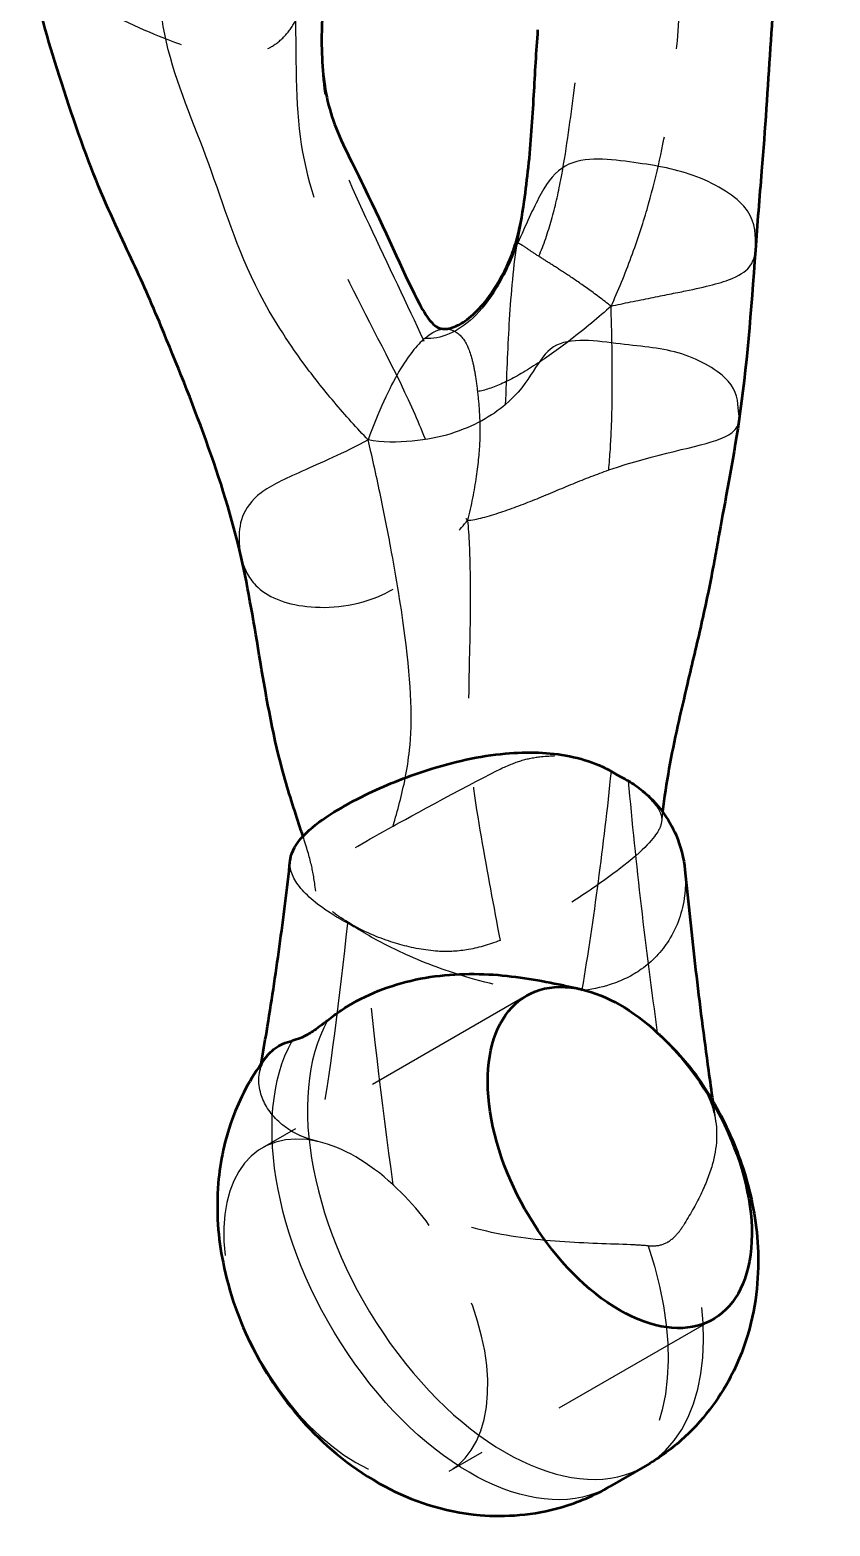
# Model space of a CAD drawing. Header units: millimetres. Extents: x 0 to 420, y 0 to 297.
# Drawn here: x 357.2 to 367.92, y 134.38 to 154.4 of the extents above; entities that cross this region are included whole.
import ezdxf

# ---------------------------------------------------------------- set-up
doc = ezdxf.new("R2010")
doc.units = ezdxf.units.MM
doc.header["$LTSCALE"] = 0.75
doc.linetypes.add('HIDDEN2', pattern=[4.7625, 3.175, -1.5875])
for name, color, linetype, lineweight in [('Hidden', 7, 'HIDDEN2', 25), ('Hidden Narrow', 7, 'HIDDEN2', 25), ('Visible', 7, 'Continuous', 50), ('Visible Narrow', 7, 'Continuous', 25)]:
    doc.layers.add(name, color=color, linetype=linetype, lineweight=lineweight)

msp = doc.modelspace()

# ---------------------------------------------------------------- linework, layer by layer
at = {"layer": 'Hidden', "extrusion": (-1e-16, -0.817547, 0.575862)}
for p, q in [((363.8524, 141.4773), (360.3169, 139.4413)), ((366.3476, 137.1444), (362.812, 135.1084))]:
    msp.add_line(p, q, dxfattribs=at)
at = {"layer": 'Hidden'}
for major_axis, start_param, end_param in [((-3.119, 5.4161), -0.8088291, -0.7580998), ((-1.2476, 2.1665), -0.4954015, 5.2116579), ((-1.2476, 2.1665), -1.0715274, -0.4954015)]:
    msp.add_ellipse((361.5645, 137.2749), major_axis=major_axis, ratio=0.5780931, start_param=start_param, end_param=end_param, dxfattribs=at)
at = {"layer": 'Hidden', "extrusion": (1.85564e-10, -3.16457e-11, -1)}
msp.add_open_spline([(366.4308, 147.6635), (366.4302, 147.6599), (366.4295, 147.6566), (366.4284, 147.6501), (366.4278, 147.6471), (366.4275, 147.6454), (366.4274, 147.6452), (366.4274, 147.6452), (366.4275, 147.6453), (366.4276, 147.646), (366.4277, 147.6466), (366.428, 147.6484), (366.4283, 147.6496), (366.4288, 147.6524), (366.4291, 147.654), (366.43, 147.6593), (366.4307, 147.6629), (366.4318, 147.6692), (366.4323, 147.6721), (366.4331, 147.6765), (366.4334, 147.6782), (366.4337, 147.68), (366.4338, 147.6804), (366.4338, 147.6804)], degree=3, knots=[0.812627788, 0.812627788, 0.812627788, 0.812627788, 0.821122456, 0.821122456, 0.8311656, 0.8311656, 0.833983689, 0.833983689, 0.836210992, 0.836210992, 0.838725921, 0.838725921, 0.841248552, 0.841248552, 0.843766328, 0.843766328, 0.848758591, 0.848758591, 0.853801189, 0.853801189, 0.858858627, 0.858858627, 0.863330931, 0.863330931, 0.863330931, 0.863330931], dxfattribs=at)
at = {"layer": 'Hidden'}
for points, knots in [([(362.0651, 143.746), (362.2172, 143.8295), (363.2224, 144.3787), (363.6063, 144.5609), (363.6927, 144.5959), (363.8642, 144.6487), (363.9541, 144.6673), (364.1869, 144.6919), (364.314, 144.6845), (364.5642, 144.6548), (364.7072, 144.6096), (364.8226, 144.5627)], [-0.52893187, -0.52893187, -0.52893187, -0.52893187, -0.39166779, -0.39166779, -0.339103, -0.339103, -0.28463802, -0.28463802, -0.20380292, -0.20380292, -0.04728853, -0.04728853, -0.04728853, -0.04728853]), ([(365.2108, 144.3551), (365.3041, 144.2924), (365.4005, 144.2173), (365.5548, 144.0656), (365.5989, 144.0053), (365.6435, 143.9292), (365.6581, 143.8916), (365.664, 143.8031), (365.6525, 143.751), (365.5654, 143.5926), (365.4405, 143.4385), (364.9163, 143.035), (364.7095, 142.8915), (364.1572, 142.5327), (363.7952, 142.3325), (363.4966, 142.2158)], [-2.2778323, -2.2778323, -2.2778323, -2.2778323, -1.9732636, -1.9732636, -1.6848801, -1.6848801, -1.4232199, -1.4232199, -1.1325604, -1.1325604, -0.6753559, -0.6753559, -0.4458642, -0.4458642, 0, 0, 0, 0]), ([(363.4966, 142.2158), (363.3425, 142.1555), (363.1951, 142.1134), (362.9121, 142.068), (362.7863, 142.0641), (362.494, 142.0827), (362.3191, 142.1172), (362.0042, 142.2051), (361.8144, 142.2704), (361.3929, 142.4859), (361.2453, 142.6053), (361.1202, 142.7086), (361.0745, 142.7556), (361.0166, 142.8743), (361.0234, 142.9384), (361.0719, 143.0696), (361.1357, 143.1539), (361.4235, 143.3913), (361.7184, 143.556), (362.0651, 143.746)], [-2.2239661, -2.2239661, -2.2239661, -2.2239661, -2.0853853, -2.0853853, -1.9556594, -1.9556594, -1.7728114, -1.7728114, -1.6019593, -1.6019593, -1.3942419, -1.3942419, -1.1908396, -1.1908396, -0.9286105, -0.9286105, -0.5698225, -0.5698225, 0, 0, 0, 0]), ([(361.4524, 142.4475), (361.3842, 142.4847), (361.32, 142.5223), (361.0581, 142.6872), (360.9071, 142.8132), (360.7161, 143.0569), (360.6744, 143.1738), (360.6874, 143.2906)], [-3.31420777, -3.31420777, -3.31420777, -3.31420777, -3.19836702, -3.19836702, -2.80880801, -2.80880801, -2.42781912, -2.42781912, -2.42781912, -2.42781912]), ([(365.972, 143.1602), (365.9831, 143.0459), (365.9817, 142.9305), (365.9415, 142.6051), (365.8713, 142.3983), (365.6612, 142.0667), (365.5385, 141.9359), (365.264, 141.7428), (365.1242, 141.6744), (364.7178, 141.5435), (364.436, 141.516), (363.7994, 141.544), (363.4426, 141.6128), (362.7968, 141.7982), (362.5055, 141.9067), (362.0322, 142.1194), (361.8434, 142.2174), (361.6765, 142.3184)], [-2.5544477, -2.5544477, -2.5544477, -2.5544477, -2.3711391, -2.3711391, -2.0303632, -2.0303632, -1.7542864, -1.7542864, -1.5274752, -1.5274752, -1.1547795, -1.1547795, -0.721188, -0.721188, -0.3480643, -0.3480643, -0.0636138, -0.0636138, -0.0636138, -0.0636138]), ([(361.0622, 139.5237), (361.0466, 139.5274), (361.0312, 139.5312), (360.9875, 139.5429), (360.9597, 139.5512), (360.8819, 139.5773), (360.8335, 139.5969), (360.6907, 139.6661), (360.6056, 139.7245), (360.4151, 139.9012), (360.3349, 140.0305), (360.2488, 140.3159), (360.2611, 140.4673), (360.3413, 140.6202), (360.358, 140.6462), (360.3771, 140.6705)], [1.5439085, 1.5439085, 1.5439085, 1.5439085, 1.5715538, 1.5715538, 1.6228798, 1.6228798, 1.7182651, 1.7182651, 1.9185858, 1.9185858, 2.2477321, 2.2477321, 2.6383277, 2.6383277, 2.7232693, 2.7232693, 2.7232693, 2.7232693]), ([(366.1127, 140.4244), (366.1188, 140.4158), (366.1249, 140.4071), (366.2493, 140.2279), (366.3296, 140.058), (366.4157, 139.6646), (366.4033, 139.4446), (366.3011, 139.0816), (366.2487, 138.95), (366.1171, 138.6799), (366.0385, 138.5429), (365.952, 138.4019)], [1.9019431, 1.9019431, 1.9019431, 1.9019431, 1.9185858, 1.9185858, 2.2477321, 2.2477321, 2.6383277, 2.6383277, 2.8545877, 2.8545877, 3.0713431, 3.0713431, 3.0713431, 3.0713431]), ([(365.4783, 138.1291), (365.4196, 138.134), (365.3589, 138.1378), (365.0253, 138.1546), (364.7119, 138.1583), (364.0169, 138.2039), (363.6631, 138.2433), (362.9955, 138.3988), (362.6794, 138.5106), (362.3253, 138.7375), (362.2647, 138.7807), (362.1751, 138.8511), (362.1446, 138.8764), (362.0985, 138.9165), (362.0825, 138.9308), (362.0667, 138.9453)], [0, 0, 0, 0, 0.0914042, 0.0914042, 0.4862153, 0.4862153, 0.880909, 0.880909, 1.2537767, 1.2537767, 1.3345918, 1.3345918, 1.3778721, 1.3778721, 1.4014268, 1.4014268, 1.4014268, 1.4014268])]:
    msp.add_open_spline(points, degree=3, knots=knots, dxfattribs=at)
msp.add_open_spline([(365.6733, 143.938), (365.6687, 143.8965), (365.6643, 143.855), (365.6604, 143.8135)], degree=3, dxfattribs=at)
at = {"layer": 'Hidden', "extrusion": (5.869e-12, 1.423e-12, -1)}
msp.add_open_spline([(361.0283, 142.8775), (361.0109, 143.0231), (360.9946, 143.1238), (360.945, 143.3333), (360.9061, 143.4634), (360.8583, 143.6112)], degree=3, knots=[0, 0, 0, 0, 0.28263258, 0.28263258, 0.57357991, 0.57357991, 0.57357991, 0.57357991], dxfattribs=at)
at = {"layer": 'Hidden', "extrusion": (1.91663e-10, -3.45668e-11, -1)}
msp.add_open_spline([(360.2761, 140.4438), (360.2833, 140.4838), (360.2904, 140.5239), (360.2974, 140.564)], degree=3, dxfattribs=at)
at = {"layer": 'Hidden', "extrusion": (1.40126e-09, 2.03283e-10, 1)}
msp.add_open_spline([(366.3447, 140.0668), (366.3576, 139.9765), (366.3707, 139.886), (366.384, 139.7955)], degree=3, dxfattribs=at)
at = {"layer": 'Hidden', "extrusion": (-3.2977e-12, 4.0911e-12, -1)}
msp.add_open_spline([(365.743, 138.1813), (365.7449, 138.1824), (365.7467, 138.1835), (365.8043, 138.2179), (365.852, 138.264), (365.913, 138.342), (365.9322, 138.3697), (365.952, 138.4019)], degree=3, knots=[6.74527554, 6.74527554, 6.74527554, 6.74527554, 6.7527474, 6.7527474, 6.97738334, 6.97738334, 7.07716623, 7.07716623, 7.07716623, 7.07716623], dxfattribs=at)
at = {"layer": 'Hidden', "extrusion": (1.0224e-12, -1.4406e-12, -1)}
msp.add_open_spline([(365.4783, 138.1291), (365.5053, 138.1269), (365.532, 138.1263), (365.628, 138.1317), (365.6883, 138.1498), (365.743, 138.1813)], degree=3, knots=[6.44330528, 6.44330528, 6.44330528, 6.44330528, 6.52608123, 6.52608123, 6.74527554, 6.74527554, 6.74527554, 6.74527554], dxfattribs=at)
at = {"layer": 'Hidden Narrow', "extrusion": (2e-16, 3e-16, -1)}
for centre, start_param, end_param in [((318.0283, 173.0402), 2.4650754, 2.5280463), ((405.1006, 122.8986), -0.9611174, -0.8981465)]:
    msp.add_ellipse(centre, major_axis=(-30.8352, 53.5461), ratio=0.5780931, start_param=start_param, end_param=end_param, dxfattribs=at)
at = {"layer": 'Hidden Narrow'}
msp.add_ellipse((363.5691, 138.4293), major_axis=(-1.8714, 3.2497), ratio=0.5780931, start_param=3.1415927, end_param=4.383033, dxfattribs=at)
at = {"layer": 'Hidden Narrow', "extrusion": (3e-16, 4e-16, -1)}
msp.add_ellipse((363.0954, 138.1565), major_axis=(-1.8714, 3.2497), ratio=0.5780931, start_param=1.9001523, end_param=3.1415927, dxfattribs=at)
at = {"layer": 'Hidden Narrow'}
for points, knots in [([(364.0149, 151.372), (364.0817, 151.5252), (364.1379, 151.6892), (364.2347, 152.0324), (364.2752, 152.2116), (364.3811, 152.7625), (364.5299, 153.9168), (364.781, 155.7189), (364.8088, 157.9238), (364.9014, 159.792), (364.8433, 160.684), (364.7707, 161.1246), (364.735, 161.2779), (364.6629, 161.5215), (364.6349, 161.607), (364.6036, 161.6883)], [-5, -5, -5, -5, -4.75, -4.75, -4.5, -4.5, -4, -3, -2, -1, -0.5, -0.5, -0.25, -0.25, -0.1189366, -0.1189366, -0.1189366, -0.1189366]), ([(364.9824, 150.7049), (365.0775, 150.9022), (365.1719, 151.1401), (365.3365, 151.5898), (365.4066, 151.8017), (365.5805, 152.3985), (365.8365, 153.5412), (365.9506, 155.3252), (366.0365, 157.6528), (366.0881, 159.963), (365.6877, 161.2572), (365.4617, 161.6445)], [0, 0, 0, 0, 0.25, 0.25, 0.5, 0.5, 1, 2, 3, 4, 5, 5, 5, 5]), ([(361.2536, 155.9081), (361.2158, 155.6676), (361.1802, 155.3979), (361.1286, 154.9067), (361.1125, 154.6851), (361.0936, 154.0924), (361.1514, 153.0617), (361.7205, 151.8357), (362.3983, 150.4177), (362.6522, 149.8506), (362.8141, 149.6607), (362.8739, 149.613), (363.0152, 149.5564), (363.0967, 149.5477), (363.1941, 149.5622)], [0, 0, 0, 0, 0.25, 0.25, 0.5, 0.5, 1, 2, 3, 3.5, 3.5, 3.75, 3.75, 4, 4, 4, 4]), ([(357.2015, 155.3698), (357.2036, 155.3554), (357.2504, 155.1623), (357.8411, 154.8279), (358.9312, 154.2862), (359.8491, 153.9939), (360.2947, 154.0977), (360.4908, 154.2091), (360.5518, 154.2561), (360.6632, 154.3722), (360.7138, 154.4412), (360.7583, 154.5224)], [1.9195508, 1.9195508, 1.9195508, 1.9195508, 2, 3, 4, 5, 5.5, 5.5, 5.75, 5.75, 6, 6, 6, 6]), ([(360.7583, 154.5224), (360.765, 153.7706), (360.757, 152.6541), (361.435, 151.0352), (362.2379, 149.5899), (362.5224, 148.8513), (362.6842, 148.4838), (362.7475, 148.3561), (362.8929, 148.0904), (362.9749, 147.9525), (363.061, 147.8376)], [-4, -4, -4, -4, -3, -2, -1, -0.5, -0.5, -0.25, -0.25, 0, 0, 0, 0]), ([(364.0149, 151.372), (363.9624, 151.4062), (363.9154, 151.4381), (363.834, 151.4929), (363.7996, 151.5157), (363.745, 151.5479), (363.7259, 151.5551), (363.7106, 151.5528), (363.7075, 151.5507), (363.7063, 151.5467)], [0, 0, 0, 0, 0.25, 0.25, 0.5, 0.5, 0.75, 0.75, 0.84777926, 0.84777926, 0.84777926, 0.84777926]), ([(364.9824, 150.7049), (365.1458, 150.7434), (365.3405, 150.7815), (365.6903, 150.8508), (365.8455, 150.8819), (366.2515, 150.9647), (366.8248, 151.1036), (366.9054, 151.3139), (366.9155, 151.4523)], [-7, -7, -7, -7, -6.75, -6.75, -6.5, -6.5, -6, -5.168111, -5.168111, -5.168111, -5.168111]), ([(364.9824, 150.7049), (364.8778, 150.7883), (364.7664, 150.8699), (364.5664, 151.0125), (364.478, 151.0735), (364.324, 151.1749), (364.2537, 151.2198), (364.1254, 151.3012), (364.0674, 151.3378), (364.0149, 151.372)], [-1, -1, -1, -1, -0.75, -0.75, -0.5, -0.5, -0.25, -0.25, 0, 0, 0, 0]), ([(364.9824, 150.7049), (364.8227, 150.5591), (364.6263, 150.3982), (364.2636, 150.1192), (364.0973, 150.0011), (363.795, 149.8075), (363.518, 149.6524), (363.2915, 149.5767), (363.1941, 149.5622)], [-1, -1, -1, -1, -0.75, -0.75, -0.5, -0.5, -0.25, 0, 0, 0, 0]), ([(363.1941, 149.5622), (363.2046, 149.4715), (363.2143, 149.3726), (363.2262, 149.1542), (363.2284, 149.0346), (363.2194, 148.7645), (363.2038, 148.6058), (363.1503, 148.2414), (363.1124, 148.0356), (363.061, 147.8376)], [-1, -1, -1, -1, -0.75, -0.75, -0.5, -0.5, -0.25, -0.25, 0, 0, 0, 0]), ([(363.061, 147.8376), (363.1788, 147.8451), (363.3426, 147.8932), (363.6684, 148.0017), (363.8304, 148.0619), (364.1525, 148.1946), (364.4738, 148.3312), (364.7947, 148.4575), (364.9522, 148.5124)], [-9, -9, -9, -9, -8.75, -8.75, -8.5, -8.5, -8.25, -8, -8, -8, -8]), ([(360.0307, 147.3454), (360.063, 147.2023), (360.2159, 146.8825), (360.8424, 146.6212), (361.7664, 146.7008), (362.2653, 147.0378), (362.5323, 147.2691), (362.6298, 147.3628), (362.8418, 147.5836), (362.9563, 147.7106), (363.061, 147.8376)], [2.3148762, 2.3148762, 2.3148762, 2.3148762, 3, 4, 5, 5.5, 5.5, 5.75, 5.75, 6, 6, 6, 6]), ([(363.061, 147.8376), (363.0823, 147.6442), (363.0907, 147.3888), (363.0992, 146.9036), (363.0993, 146.674), (363.0871, 146.0238), (363.0444, 144.8068), (363.2359, 143.6052), (363.4103, 142.675), (363.4966, 142.2158)], [-3, -3, -3, -3, -2.75, -2.75, -2.5, -2.5, -2, -1, -0.0244575, -0.0244575, -0.0244575, -0.0244575])]:
    msp.add_open_spline(points, degree=3, knots=knots, dxfattribs=at)
at = {"layer": 'Hidden Narrow', "extrusion": (8.5226e-12, 3.47e-14, -1)}
msp.add_open_spline([(364.9522, 148.5124), (364.9689, 148.7027), (364.9917, 149.0667), (364.9989, 149.4118), (365.0007, 149.7601), (364.9996, 149.9436), (364.9934, 150.3292), (364.9884, 150.5313), (364.9824, 150.7049)], degree=3, knots=[0, 0, 0, 0, 0.25, 0.5, 0.5, 0.75, 0.75, 1, 1, 1, 1], dxfattribs=at)
at = {"layer": 'Hidden Narrow', "extrusion": (-1.9018e-12, -8.81e-13, -1)}
msp.add_open_spline([(362.7607, 150.4002), (362.8497, 150.4023), (362.997, 150.3201), (363.0829, 150.1328), (363.1324, 149.9526), (363.1467, 149.8853), (363.1723, 149.7355), (363.1836, 149.6529), (363.1941, 149.5622)], degree=3, knots=[1.4743203, 1.4743203, 1.4743203, 1.4743203, 2, 2.5, 2.5, 2.75, 2.75, 3, 3, 3, 3], dxfattribs=at)
at = {"layer": 'Hidden Narrow', "extrusion": (5.128e-13, -1.1486e-12, -1)}
msp.add_open_spline([(364.9522, 148.5124), (365.5819, 148.732), (366.5427, 148.8762), (366.6814, 149.0794), (366.694, 149.1633)], degree=3, knots=[-8, -8, -8, -8, -7, -6.3463441, -6.3463441, -6.3463441, -6.3463441], dxfattribs=at)
at = {"layer": 'Hidden Narrow', "extrusion": (-1.61954e-11, 4.0675e-12, -1)}
msp.add_open_spline([(362.0651, 143.746), (362.1245, 143.9557), (362.1834, 144.1659), (362.2282, 144.3938)], degree=3, dxfattribs=at)
at = {"layer": 'Visible', "extrusion": (-1e-16, -0.817547, 0.575862)}
msp.add_line((365.4404, 135.1796), (364.9668, 134.9068), dxfattribs=at)
at = {"layer": 'Visible', "extrusion": (3e-16, 5e-16, -1)}
msp.add_ellipse((365.1, 139.3109), major_axis=(-3.119, 5.4161), ratio=0.5780931, start_param=0.8085381, end_param=0.8088312, dxfattribs=at)
at = {"layer": 'Visible', "extrusion": (0, 2e-16, -1)}
msp.add_ellipse((365.1, 139.3109), major_axis=(-1.2476, 2.1665), ratio=0.5780931, start_param=1.0715274, end_param=6.7785868, dxfattribs=at)
at = {"layer": 'Visible', "extrusion": (1e-16, 4e-16, -1)}
msp.add_ellipse((365.1, 139.3109), major_axis=(-1.2476, 2.1665), ratio=0.5780931, start_param=0.4954015, end_param=1.0715274, dxfattribs=at)
at = {"layer": 'Visible'}
for points, knots in [([(367.9159, 162.9522), (367.8894, 162.141), (367.7406, 161.3722), (367.5985, 160.0603), (367.5722, 159.423), (367.4796, 157.7273), (367.316, 156.6351), (367.1402, 154.7199), (367.091, 153.6431), (366.9693, 152.1606), (366.9406, 151.7986), (366.9155, 151.4523)], [0, 0, 0, 0, 1.1454651, 1.1454651, 2.0034047, 2.0034047, 3.4552961, 3.4552961, 4.9532623, 4.9532623, 5.4168457, 5.4168457, 5.4168457, 5.4168457]), ([(361.3527, 155.8064), (361.2985, 155.6715), (361.2539, 155.5327), (361.2093, 155.3451), (361.1991, 155.2966), (361.1795, 155.1929), (361.1703, 155.1372), (361.1541, 155.0242), (361.1466, 154.9626), (361.1348, 154.8495), (361.13, 154.7962), (361.1183, 154.6451), (361.1132, 154.5487), (361.1048, 154.28), (361.1072, 154.1179), (361.1253, 153.8151), (361.1426, 153.6774), (361.194, 153.4043), (361.2315, 153.2766), (361.3849, 152.8633), (361.5601, 152.5375), (361.9909, 151.6499), (362.2421, 151.0684), (362.4721, 150.6312), (362.526, 150.5461), (362.6397, 150.4265), (362.6781, 150.3983), (362.7607, 150.4002)], [0, 0, 0, 0, 0.174609, 0.174609, 0.2346994, 0.2346994, 0.3019178, 0.3019178, 0.3741114, 0.3741114, 0.4402371, 0.4402371, 0.5663919, 0.5663919, 0.8077118, 0.8077118, 1.0783847, 1.0783847, 1.4368235, 1.4368235, 2.1786991, 2.1786991, 3.2891147, 3.2891147, 3.6478809, 3.6478809, 4.0191313, 4.0191313, 4.0191313, 4.0191313]), ([(360.0307, 147.3454), (359.7966, 148.3801), (359.3653, 149.4501), (358.8254, 150.7598), (358.6998, 151.0435), (358.4085, 151.6624), (358.2283, 152.0344), (357.8752, 152.9286), (357.6974, 153.4623), (357.3907, 154.4427), (357.268, 154.9046), (357.2015, 155.3698)], [0, 0, 0, 0, 1.9198905, 1.9198905, 2.5586449, 2.5586449, 3.243304, 3.243304, 3.9512045, 3.9512045, 4.5840289, 4.5840289, 4.5840289, 4.5840289]), ([(362.7607, 150.4002), (362.7991, 150.4011), (362.8601, 150.4137), (362.9946, 150.4802), (363.0662, 150.5292), (363.2099, 150.659), (363.2826, 150.7411), (363.4447, 150.9626), (363.5383, 151.1259), (363.6496, 151.3802), (363.6806, 151.4628), (363.7063, 151.5467)], [0, 0, 0, 0, 0.17301055, 0.17301055, 0.32597974, 0.32597974, 0.48576552, 0.48576552, 0.72434945, 0.72434945, 0.83140372, 0.83140372, 0.83140372, 0.83140372]), ([(366.694, 149.1633), (366.6152, 148.6381), (366.5045, 148.0615), (366.4328, 147.6743), (366.4318, 147.6686), (366.4308, 147.6635)], [0, 0, 0, 0, 0.80035003, 0.80035003, 0.81262779, 0.81262779, 0.81262779, 0.81262779]), ([(366.4338, 147.6804), (366.4338, 147.6804), (366.4338, 147.6804), (366.4338, 147.6802), (366.4334, 147.6782), (366.4309, 147.6642), (366.4271, 147.6424), (366.4157, 147.5775), (366.407, 147.5277), (366.381, 147.3821), (366.3625, 147.2804), (366.2995, 146.949), (366.2473, 146.6989), (366.131, 146.1845), (366.0677, 145.9189), (365.9155, 145.2742), (365.8256, 144.8881), (365.7238, 144.3203), (365.6948, 144.129), (365.6733, 143.938)], [0.8633309, 0.8633309, 0.8633309, 0.8633309, 0.8638954, 0.8638954, 0.8740256, 0.8740256, 0.9149981, 0.9149981, 0.9952463, 0.9952463, 1.1438786, 1.1438786, 1.4646321, 1.4646321, 1.7917986, 1.7917986, 2.2715456, 2.2715456, 2.5212125, 2.5212125, 2.5212125, 2.5212125]), ([(360.8583, 143.6112), (360.8495, 143.6382), (360.8405, 143.6657), (360.7593, 143.9116), (360.6764, 144.161), (360.4669, 144.9073), (360.3724, 145.4354), (360.2063, 146.4347), (360.1258, 146.9249), (360.0307, 147.3454)], [0.5735799, 0.5735799, 0.5735799, 0.5735799, 0.6265539, 0.6265539, 1.0378593, 1.0378593, 1.8333436, 1.8333436, 2.6134493, 2.6134493, 2.6134493, 2.6134493]), ([(360.6874, 143.2906), (360.6893, 143.308), (360.6924, 143.3253), (360.723, 143.4472), (360.7932, 143.5525), (361.0033, 143.7514), (361.126, 143.8424), (361.4004, 144.0124), (361.5403, 144.0889), (361.9467, 144.2871), (362.2284, 144.4022), (362.865, 144.6062), (363.2218, 144.6863), (363.8677, 144.7445), (364.1589, 144.7353), (364.5673, 144.6537), (364.6996, 144.6141), (364.8226, 144.5627)], [-2.4278191, -2.4278191, -2.4278191, -2.4278191, -2.3710703, -2.3710703, -2.0303083, -2.0303083, -1.7542673, -1.7542673, -1.5274716, -1.5274716, -1.1547739, -1.1547739, -0.7211829, -0.7211829, -0.3480617, -0.3480617, -0.153847, -0.153847, -0.153847, -0.153847]), ([(365.2121, 144.3543), (365.2802, 144.3131), (365.3444, 144.2679), (365.6063, 144.0541), (365.7573, 143.8498), (365.917, 143.4755), (365.9565, 143.3188), (365.972, 143.1602)], [-3.31420867, -3.31420867, -3.31420867, -3.31420867, -3.19843798, -3.19843798, -2.80887726, -2.80887726, -2.55444769, -2.55444769, -2.55444769, -2.55444769]), ([(365.972, 143.1602), (365.9936, 142.9387), (366.0163, 142.7165), (366.0642, 142.2711), (366.0893, 142.0478), (366.1419, 141.6002), (366.1693, 141.3758), (366.2266, 140.9261), (366.2565, 140.7006), (366.3061, 140.339), (366.3252, 140.203), (366.3447, 140.0668)], [0.118698909, 0.118698909, 0.118698909, 0.118698909, 0.13167771, 0.13167771, 0.14465651, 0.14465651, 0.15763531, 0.15763531, 0.170614111, 0.170614111, 0.178415309, 0.178415309, 0.178415309, 0.178415309]), ([(361.1861, 141.1463), (361.2448, 141.1935), (361.3056, 141.238), (361.6391, 141.4601), (361.9526, 141.5951), (362.6475, 141.7589), (363.0014, 141.7808), (363.6689, 141.7444), (363.9851, 141.6901), (364.3391, 141.6172), (364.3997, 141.6042), (364.4893, 141.5845), (364.5198, 141.5776), (364.5659, 141.5671), (364.582, 141.5634), (364.5978, 141.5597)], [0, 0, 0, 0, 0.0914042, 0.0914042, 0.4862153, 0.4862153, 0.880909, 0.880909, 1.2537767, 1.2537767, 1.3345918, 1.3345918, 1.3778721, 1.3778721, 1.4014268, 1.4014268, 1.4014268, 1.4014268]), ([(360.3771, 140.6705), (360.4066, 140.7082), (360.4416, 140.7421), (360.5474, 140.8198), (360.626, 140.8553), (360.7125, 140.8736)], [2.72326927, 2.72326927, 2.72326927, 2.72326927, 2.85458766, 2.85458766, 3.07134306, 3.07134306, 3.07134306, 3.07134306]), ([(360.3771, 140.6705), (360.1767, 140.4146), (360.0325, 140.1441), (359.8078, 139.5607), (359.748, 139.2526), (359.6918, 138.5818), (359.7229, 138.2333), (359.869, 137.495), (360.0063, 137.1183), (360.3734, 136.3944), (360.6081, 136.0503), (361.1842, 135.4241), (361.5223, 135.138), (362.3075, 134.722), (362.7242, 134.5688), (363.5667, 134.4972), (363.9445, 134.5227), (364.5434, 134.6968), (364.7623, 134.789), (364.9668, 134.9068)], [5.7253472, 5.7253472, 5.7253472, 5.7253472, 5.9337031, 5.9337031, 6.1911069, 6.1911069, 6.5358771, 6.5358771, 6.974874, 6.974874, 7.4378335, 7.4378335, 7.8937793, 7.8937793, 8.2555101, 8.2555101, 8.497193, 8.497193, 8.6374461, 8.6374461, 8.6374461, 8.6374461]), ([(366.1127, 140.4244), (366.296, 140.1685), (366.4514, 139.8974), (366.7076, 139.322), (366.8087, 139.018), (366.9406, 138.3632), (366.9728, 138.0117), (366.9091, 137.2398), (366.814, 136.8129), (366.4281, 136.0776), (366.2062, 135.7777), (365.7727, 135.3945), (365.6117, 135.2782), (365.4404, 135.1796)], [2.1876701, 2.1876701, 2.1876701, 2.1876701, 2.535921, 2.535921, 2.8841718, 2.8841718, 3.2324227, 3.2324227, 3.577636, 3.577636, 3.811448, 3.811448, 3.9289245, 3.9289245, 3.9289245, 3.9289245])]:
    msp.add_open_spline(points, degree=3, knots=knots, dxfattribs=at)
at = {"layer": 'Visible', "extrusion": (3.8599e-12, -3.461e-13, -1)}
msp.add_open_spline([(363.7063, 151.5467), (363.761, 151.7257), (363.7928, 151.9185), (363.8417, 152.2602), (363.8607, 152.4148), (363.9116, 152.8918), (363.9313, 153.212), (363.9672, 153.8224), (363.9829, 154.1135), (364.0046, 154.402)], degree=3, knots=[0, 0, 0, 0, 0.2282848, 0.2282848, 0.4177653, 0.4177653, 0.8266303, 0.8266303, 1.2060667, 1.2060667, 1.2060667, 1.2060667], dxfattribs=at)
at = {"layer": 'Visible', "extrusion": (-4.0349e-12, 4.462e-13, -1)}
msp.add_open_spline([(366.9155, 151.4523), (366.8566, 150.6407), (366.8011, 149.8763), (366.694, 149.1633)], degree=3, dxfattribs=at)
at = {"layer": 'Visible'}
msp.add_open_spline([(364.8226, 144.5627), (364.8767, 144.5389), (364.932, 144.5114), (364.9874, 144.4784)], degree=3, dxfattribs=at)
at = {"layer": 'Visible', "extrusion": (-1.79627e-11, -3.30908e-11, -1)}
msp.add_open_spline([(364.9874, 144.4784), (365.0492, 144.4416), (365.1063, 144.41), (365.1717, 144.3752), (365.1919, 144.3647), (365.2108, 144.3551)], degree=3, knots=[-0.148757645, -0.148757645, -0.148757645, -0.148757645, -0.134035142, -0.134035142, -0.126719038, -0.126719038, -0.126719038, -0.126719038], dxfattribs=at)
at = {"layer": 'Visible', "extrusion": (7.2945e-12, -1.0927e-12, -1)}
msp.add_open_spline([(360.2974, 140.564), (360.323, 140.7091), (360.3479, 140.8548), (360.4029, 141.1879), (360.4326, 141.3757), (360.4898, 141.7534), (360.5172, 141.9432), (360.5698, 142.3248), (360.5949, 142.5166), (360.6429, 142.9022), (360.6657, 143.0959), (360.6874, 143.2906)], degree=3, knots=[2.958712603, 2.958712603, 2.958712603, 2.958712603, 2.968951501, 2.968951501, 2.982020942, 2.982020942, 2.995090384, 2.995090384, 3.008159825, 3.008159825, 3.021229267, 3.021229267, 3.021229267, 3.021229267], dxfattribs=at)
at = {"layer": 'Visible', "extrusion": (-2.45054e-11, 3.31573e-11, -1)}
msp.add_open_spline([(361.1861, 141.1463), (361.1096, 141.0848), (361.0452, 141.0368), (360.9652, 140.984), (360.9429, 140.9703), (360.9214, 140.9579)], degree=3, knots=[1.98398749, 1.98398749, 1.98398749, 1.98398749, 2.20059736, 2.20059736, 2.28890807, 2.28890807, 2.28890807, 2.28890807], dxfattribs=at)
at = {"layer": 'Visible', "extrusion": (-4.5216e-12, -4.0357e-12, -1)}
msp.add_open_spline([(365.6022, 140.9813), (365.6178, 140.967), (365.6333, 140.9526), (365.6769, 140.9116), (365.7047, 140.8849), (365.7826, 140.8084), (365.8309, 140.7589), (365.9657, 140.6136), (366.0446, 140.5194), (366.1127, 140.4244)], degree=3, knots=[1.5439085, 1.5439085, 1.5439085, 1.5439085, 1.5715538, 1.5715538, 1.62287984, 1.62287984, 1.71826512, 1.71826512, 1.90194314, 1.90194314, 1.90194314, 1.90194314], dxfattribs=at)
at = {"layer": 'Visible', "extrusion": (-9.754e-13, 7.2209e-12, -1)}
msp.add_open_spline([(360.9214, 140.9579), (360.8871, 140.9381), (360.8548, 140.922), (360.7871, 140.8935), (360.75, 140.8815), (360.7125, 140.8736)], degree=3, knots=[2.28890807, 2.28890807, 2.28890807, 2.28890807, 2.43011372, 2.43011372, 2.59909906, 2.59909906, 2.59909906, 2.59909906], dxfattribs=at)
at = {"layer": 'Visible Narrow'}
for centre, major_axis, start_param, end_param in [((321.5638, 175.0762), (-30.8352, 53.5461), 3.755139, 3.8180043), ((408.6361, 124.9346), (-30.8352, 53.5461), 0.8981465, 0.9611174), ((363.5691, 138.4293), (-1.8714, 3.2497), 0.3332234, 3.1415927)]:
    msp.add_ellipse(centre, major_axis=major_axis, ratio=0.5780931, start_param=start_param, end_param=end_param, dxfattribs=at)
at = {"layer": 'Visible Narrow', "extrusion": (3e-16, 4e-16, -1)}
msp.add_ellipse((363.0954, 138.1565), major_axis=(-1.8714, 3.2497), ratio=0.5780931, start_param=3.1415927, end_param=5.9499619, dxfattribs=at)
at = {"layer": 'Visible Narrow'}
for points, knots in [([(361.7298, 148.9161), (361.5872, 149.0637), (361.4233, 149.2471), (361.126, 149.599), (360.9925, 149.7674), (360.638, 150.2502), (360.0428, 151.1949), (359.6351, 152.6365), (358.9159, 154.2046), (358.8914, 155.3886), (359.0606, 156.0786)], [0, 0, 0, 0, 0.25, 0.25, 0.5, 0.5, 1, 2, 3, 4, 4, 4, 4]), ([(366.9155, 151.4523), (366.9175, 151.4803), (366.9202, 151.6766), (366.8899, 152.0515), (366.0825, 152.5107), (365.2697, 152.6352), (364.3921, 152.7415), (364.1047, 152.3255), (363.9675, 152.0624), (363.9192, 151.9625), (363.8175, 151.7385), (363.7642, 151.6144), (363.716, 151.5112)], [-5.168111, -5.168111, -5.168111, -5.168111, -5, -4, -3, -2, -1, -0.5, -0.5, -0.25, -0.25, 0, 0, 0, 0]), ([(363.716, 151.5112), (363.6919, 151.3596), (363.6718, 151.1737), (363.6386, 150.8115), (363.6256, 150.6352), (363.6067, 150.2922), (363.5908, 149.9469), (363.5755, 149.5778), (363.5667, 149.3852)], [-1, -1, -1, -1, -0.75, -0.75, -0.5, -0.5, -0.25, 0, 0, 0, 0]), ([(362.4885, 150.2743), (362.4356, 150.2289), (362.3801, 150.1701), (362.2649, 150.0233), (362.2052, 149.9354), (362.0799, 149.7228), (362.0127, 149.5912), (361.8694, 149.2774), (361.7933, 149.0952), (361.7298, 148.9161)], [-1, -1, -1, -1, -0.75, -0.75, -0.5, -0.5, -0.25, -0.25, 0, 0, 0, 0]), ([(366.694, 149.1633), (366.7007, 149.2078), (366.6806, 149.3848), (366.6711, 149.6985), (365.9362, 150.128), (365.1556, 150.179), (364.0668, 150.3571), (363.9208, 149.6849), (363.5667, 149.3852)], [-6.3463441, -6.3463441, -6.3463441, -6.3463441, -6, -5, -4, -3, -2, -1, -1, -1, -1]), ([(361.7298, 148.9161), (361.5782, 148.8282), (361.4061, 148.7484), (361.0986, 148.6077), (360.9632, 148.5468), (360.612, 148.3925), (360.0582, 148.1297), (359.9799, 147.6974), (360.0158, 147.4111), (360.0307, 147.3454)], [0, 0, 0, 0, 0.25, 0.25, 0.5, 0.5, 1, 2, 2.3148762, 2.3148762, 2.3148762, 2.3148762])]:
    msp.add_open_spline(points, degree=3, knots=knots, dxfattribs=at)
at = {"layer": 'Visible Narrow', "extrusion": (-3.4006e-12, 4.145e-13, -1)}
msp.add_open_spline([(364.0046, 154.402), (364.0003, 154.3448), (363.9684, 153.8992), (363.9472, 153.415), (363.8975, 152.7429), (363.8732, 152.5039), (363.8094, 151.9957), (363.7698, 151.7265), (363.716, 151.5112)], degree=3, knots=[-1.0745271, -1.0745271, -1.0745271, -1.0745271, -1, -0.5, -0.5, -0.25, -0.25, 0, 0, 0, 0], dxfattribs=at)
at = {"layer": 'Visible Narrow', "extrusion": (-1.4976e-12, 1.246e-12, -1)}
msp.add_open_spline([(363.716, 151.5112), (363.6529, 151.3144), (363.5532, 151.1154), (363.349, 150.7836), (363.2445, 150.6508), (363.0306, 150.4513), (362.9221, 150.379), (362.7043, 150.2866), (362.595, 150.2665), (362.4885, 150.2743)], degree=3, knots=[0, 0, 0, 0, 0.25, 0.25, 0.5, 0.5, 0.75, 0.75, 1, 1, 1, 1], dxfattribs=at)
at = {"layer": 'Visible Narrow'}
for points in [[(363.7063, 151.5467), (363.7044, 151.5405), (363.7069, 151.5294), (363.716, 151.5112)], [(362.4885, 150.2743), (362.589, 150.3604), (362.6803, 150.3983), (362.7607, 150.4002)]]:
    msp.add_open_spline(points, degree=3, dxfattribs=at)
at = {"layer": 'Visible Narrow', "extrusion": (1.691e-13, -1.0257e-12, -1)}
msp.add_open_spline([(363.5667, 149.3852), (363.4781, 149.3103), (363.2659, 149.1649), (362.9926, 149.0464), (362.6865, 148.9491), (362.5131, 148.916), (362.1257, 148.881), (361.9117, 148.8791), (361.7298, 148.9161)], degree=3, knots=[-1, -1, -1, -1, -0.75, -0.5, -0.5, -0.25, -0.25, 0, 0, 0, 0], dxfattribs=at)
at = {"layer": 'Visible Narrow', "extrusion": (-1.2359e-12, -1.7e-13, -1)}
msp.add_open_spline([(362.2282, 144.3938), (362.2512, 144.5113), (362.3285, 145.0007), (362.3096, 145.8292), (362.1121, 147.0532), (361.9888, 147.7149), (361.942, 147.95), (361.837, 148.4497), (361.7788, 148.7141), (361.7298, 148.9161)], degree=3, knots=[0.6670534, 0.6670534, 0.6670534, 0.6670534, 1, 2, 2.5, 2.5, 2.75, 2.75, 3, 3, 3, 3], dxfattribs=at)

doc.saveas('drawing.dxf')
